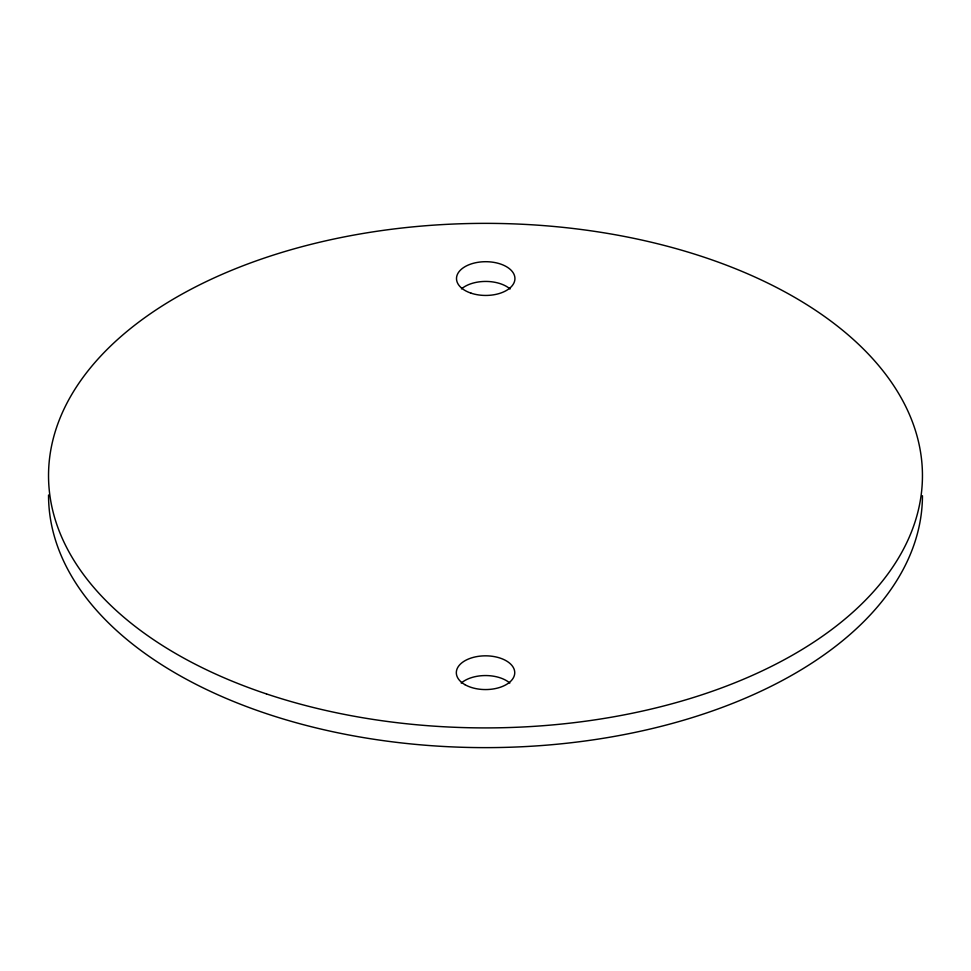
<?xml version="1.0" encoding="UTF-8"?>
<svg xmlns="http://www.w3.org/2000/svg" width="971" height="971" viewBox="0 0 971 971"><rect width="100%" height="100%" fill="white"/><g stroke="black" fill="none" stroke-linecap="round" stroke-linejoin="round"><path stroke-width="1.46" d="M461.48 288.885A29.215 16.871 0 0 1 510.078 288.994M922.45 495.732A436.95 252.266 0 0 1 484.869 747.634A436.95 252.266 0 0 1 48.55 495.004M461.225 683.074A29.215 16.871 0 0 1 509.824 683.05M470.996 293.145A29.215 16.871 0 0 0 514.933 278.641A29.215 16.871 0 0 0 471.202 263.93A29.215 16.871 0 0 0 470.996 293.145M464.878 684.628A29.215 16.871 0 0 0 513.756 677.054A29.215 16.871 0 0 0 477.95 656.408A29.215 16.871 0 0 0 464.878 684.628M266.479 693.925A436.95 252.266 0 0 0 922.45 475.996A436.95 252.266 0 0 0 267.571 256.975A436.95 252.266 0 0 0 266.479 693.925"/></g></svg>
